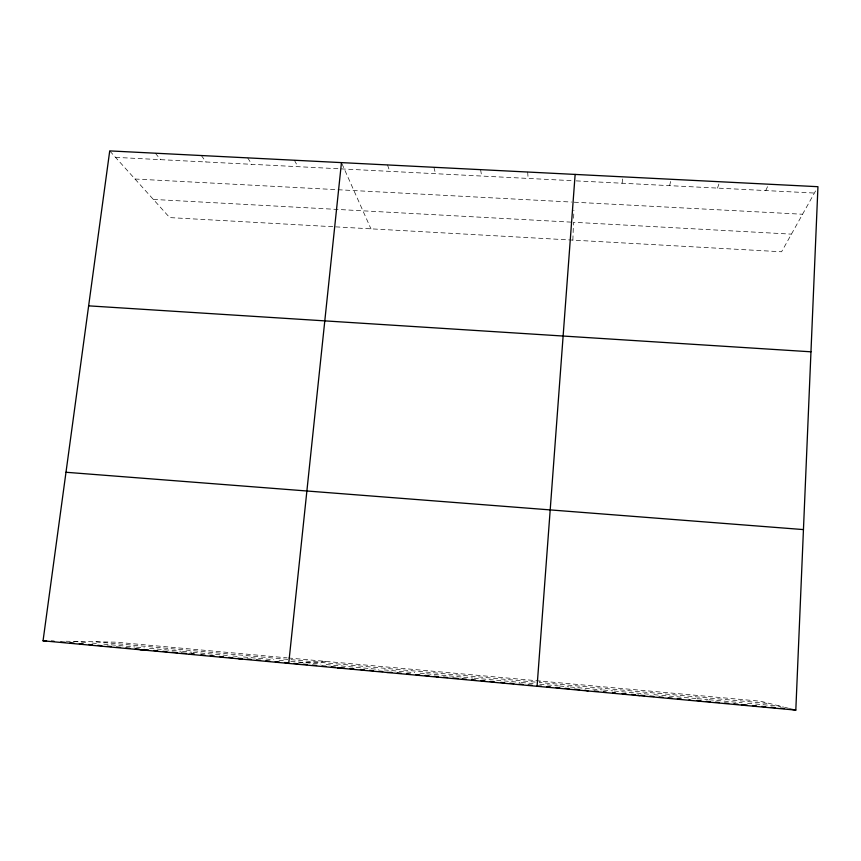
<?xml version="1.0" encoding="UTF-8"?>
<svg xmlns="http://www.w3.org/2000/svg" width="861" height="861" viewBox="0 0 861 861"><rect width="100%" height="100%" fill="white"/><g stroke="black" fill="none" stroke-linecap="round" stroke-linejoin="round"><path stroke-width="0.65" stroke-dasharray="4.3 3.23" d="M572.866 240.122L573.48 222.278L791.431 234.138M573.62 218.263L573.9 210.235M622.083 183.232L622.955 176.839M669.61 185.653L671.139 179.282M717.504 188.107L719.699 181.736M765.763 190.572L768.625 184.211M815.582 190.938L781.573 251.778L334.111 226.777M540.234 681.051L539.384 682.461L770.068 703.62M298.832 662.938L327.449 661.56M65.942 641.241L115.74 642.166L287.111 657.858M115.535 157.359L572.242 180.681M576.224 180.885L814.398 193.047M134.994 179.013L571.553 202.055M574.179 202.195L802.549 214.249M153.333 199.418L570.811 222.127M332.787 226.712L169.682 217.596L109.724 150.901M288.413 657.976L760.586 701.231L783.381 706.967M96.045 641.8L535.402 682.095M73.842 641.38L86.853 642.575M92.062 643.059L98.574 643.651M103.772 644.136L135.134 647.009M136.447 647.138L144.314 647.859M149.566 648.333L181.165 651.239M182.478 651.357L191.734 652.207M193.058 652.337L227.541 655.501M232.868 655.996L238.196 656.48M243.523 656.965L273.841 659.752M279.061 660.236L285.583 660.828M290.803 661.313L320.905 664.079M326.158 664.563L378.883 669.406M384.167 669.89L414.722 672.699M420.06 673.184L425.388 673.679M426.722 673.797L462.325 677.069M463.638 677.187L472.775 678.027M474.077 678.145L520.001 682.364M521.314 682.482L535.79 683.817M539.75 684.183L558.305 685.883M559.639 686.013L568.917 686.863M570.24 686.981L602.183 689.919M603.529 690.038L612.881 690.899M614.216 691.017L648.667 694.181M653.908 694.666L660.462 695.268M661.765 695.387L695.936 698.529M697.249 698.648L707.817 699.616M709.141 699.745L742.225 702.78M747.552 703.265L754.204 703.878M755.538 704.007L780.819 706.321M784.662 707.29L788.504 708.259M155.357 153.204L160.598 159.662M201.356 155.529L206.005 161.986M247.699 157.875L251.767 164.322M294.397 160.232L297.863 166.668M341.935 163.687L370.951 228.843M387.493 164.935L389.753 171.361M433.869 167.282L435.526 173.707M480.599 169.649L481.643 176.053M527.685 172.028L528.105 178.431"/><path stroke-width="1.29" d="M795.812 710.099L817.95 186.697L109.724 150.901L43.05 640.81L795.812 710.099L789.688 708.98M575.137 174.428L537.081 686.282L541.354 686.131M288.726 663.422L341.462 162.611M436.527 677.026L438.26 676.649L434.288 676.283M386.858 672.463L391.938 672.387M337.598 667.921L344.648 668.039M238.777 658.826L242.135 658.74M189.248 654.263L194.392 654.209L191.777 653.973M140.117 649.743L148.544 649.99M43.05 640.81L46.602 640.875M88.64 305.849L810.965 351.805M65.985 472.269L803.453 529.59M51.477 641.068L54.125 641.305M60.744 641.919L64.726 642.284M70.021 642.769L73.992 643.135M79.298 643.619L83.269 643.985M88.575 644.48L92.547 644.846M97.842 645.33L101.856 645.696M107.194 646.191L111.198 646.557M116.547 647.052L120.551 647.418M125.889 647.913L129.893 648.279M135.242 648.774L139.245 649.14M153.785 650.475L157.714 650.841M162.955 651.325L166.883 651.68M172.125 652.164L177.366 652.649M181.294 653.004L186.536 653.488M201 654.823L204.961 655.189M210.245 655.673L214.206 656.039M219.48 656.523L223.451 656.889M228.725 657.373L232.685 657.739M237.97 658.224L241.93 658.59M247.247 659.074L251.24 659.44M256.567 659.935L260.56 660.301M265.888 660.796L269.88 661.162M275.208 661.646L279.201 662.012M284.528 662.507L288.521 662.873M293.859 663.368L297.874 663.734M303.223 664.229L307.237 664.595M312.597 665.09L316.611 665.456M321.971 665.951L325.985 666.317M331.345 666.812L335.36 667.178M349.9 668.523L353.839 668.879M360.404 669.492L364.343 669.847M369.595 670.332L373.534 670.697M378.786 671.182L382.725 671.537M397.233 672.871L401.204 673.237M406.5 673.732L410.471 674.098M415.766 674.583L419.737 674.949M425.033 675.433L429.004 675.799M443.598 677.144L447.602 677.51M452.94 678.005L458.278 678.49M462.282 678.855L466.285 679.232M471.613 679.716L475.616 680.093M480.955 680.577L484.958 680.943M490.243 681.438L494.171 681.794M500.725 682.396L504.654 682.762M509.895 683.236L513.823 683.602M519.054 684.086L522.982 684.441M528.223 684.925L532.152 685.291M546.627 686.626L550.588 686.981M555.872 687.476L559.833 687.831M565.117 688.326L569.078 688.682M574.352 689.177L579.636 689.661M584.92 690.145L587.977 690.974M594.208 690.996L598.201 691.361M603.529 691.857L606.187 692.104M612.838 692.718L615.507 692.954M622.159 693.568L626.151 693.934M631.479 694.429L635.472 694.795M640.745 695.279L644.663 695.645M649.894 696.118L653.822 696.484M659.042 696.969L662.97 697.324M668.201 697.808L672.118 698.163M677.349 698.648L681.266 699.014M697.023 700.456L700.983 700.822M706.246 701.306L710.207 701.672M715.48 702.156L719.43 702.522M724.704 703.006L728.654 703.372M733.927 703.857L737.888 704.223M743.183 704.707L747.165 705.073M752.482 705.557L756.464 705.923M761.781 706.418L765.773 706.784M771.09 707.268L775.072 707.634M780.389 708.129L784.371 708.495M741.418 704.728L743.204 705.256M689.112 699.735L691.039 700.456M638.13 695.042L639.292 695.699"/></g></svg>
